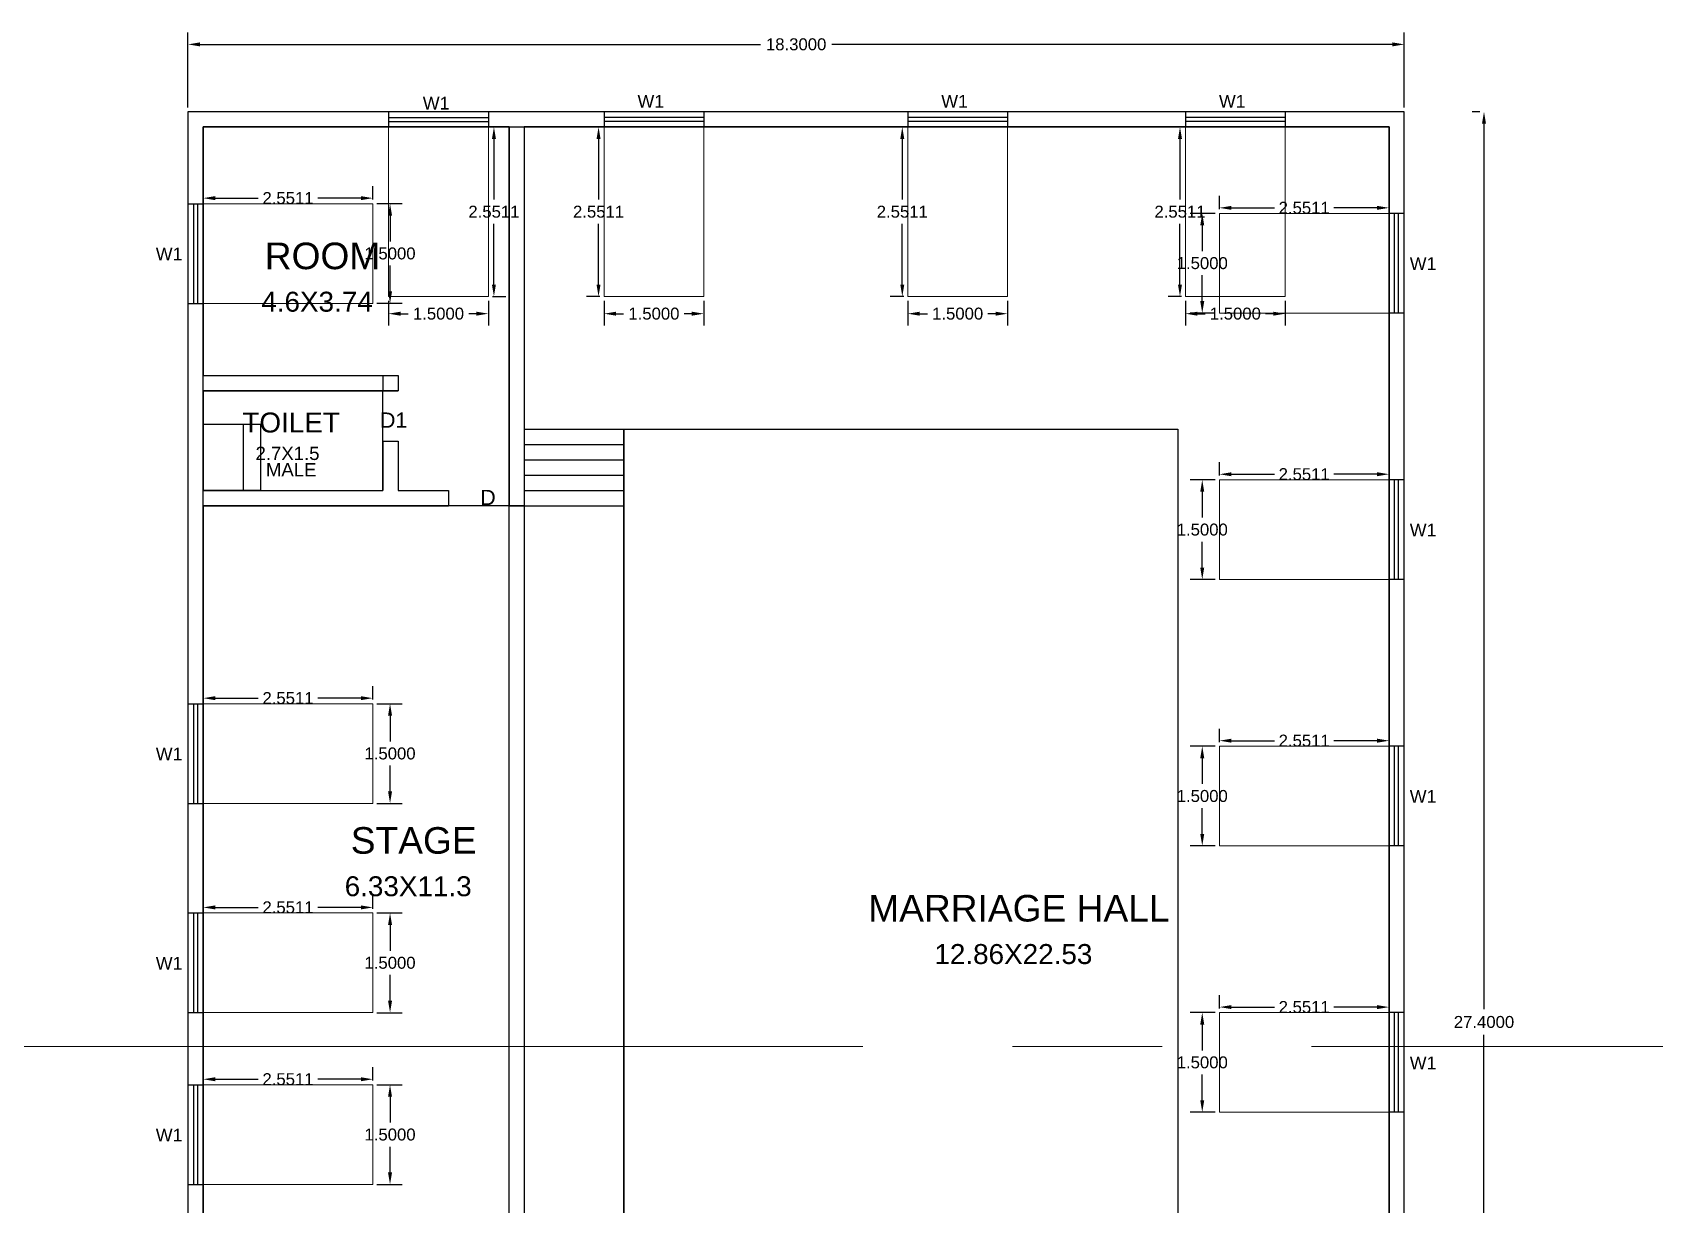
# Model space of a CAD drawing. Header units: metres. Extents: x 0 to 298, y 0 to 242.
# Drawn here: x 103.17 to 127.58, y 195.1 to 212.74 of the extents above; entities that cross this region are included whole.
import ezdxf
from ezdxf.enums import TextEntityAlignment as Align

# ---------------------------------------------------------------- set-up
doc = ezdxf.new("R2010")
doc.units = ezdxf.units.M
doc.linetypes.add('CENTER', pattern=[2, 1.25, -0.25, 0.25, -0.25])
for name, color, linetype in [('BLK_1_FLR_0_REGULAR_ROOM_1', 117, 'Continuous'), ('BLK_1_FLR_0_STAIR_1', 1, 'Continuous'), ('BLK_1_FLR_1_BLT_UP_AREA', 1, 'Continuous'), ('BLK_1_FLR_1_CARPET_AREA', 10, 'Continuous'), ('BLK_1_FLR_1_REGULAR_ROOM_2', 117, 'Continuous'), ('BLK_1_FLR_1_REGULAR_ROOM_3', 117, 'Continuous'), ('BLK_1_FLR_1_WASH', 223, 'Continuous'), ('BLK_1_FLR_1_WATER_CLOSET', 213, 'Continuous'), ('SEATING_AREA', 1, 'Continuous')]:
    doc.layers.add(name, color=color, linetype=linetype)
for name, color, linetype, lineweight in [('BLK_1_FLR_0_ROOM_2_LIGHT_VENTILATION_1', 7, 'Continuous', 0), ('BLK_1_FLR_1_ROOM_2_LIGHT_VENTILATION_1', 7, 'Continuous', 0), ('BLK_1_FLR_1_ROOM_3_LIGHT_VENTILATION_1', 7, 'Continuous', 0)]:
    doc.layers.add(name, color=color, linetype=linetype, lineweight=lineweight)
doc.styles.add('ai', font='arial.ttf')
doc.styles.get("Standard").update_dxf_attribs({"font": 'arial.ttf', "height": 0.5})
doc.dimstyles.get("Standard").update_dxf_attribs({"dimtxt": 0.18, "dimasz": 0.18, "dimexe": 0.18, "dimexo": 0.0625, "dimgap": 0.09, "dimtad": 0, "dimtih": 1, "dimtoh": 1, "dimdec": 4, "dimzin": 0, "dimdsep": 46, "dimtxsty": 'Standard', "dimcen": 0.09, "dimadec": 0, "dimazin": 0, "dimtfac": 1, "dimtdec": 4, "dimtofl": 0, "dimtmove": 0, "dimatfit": 3, "dimfxl": 0, "dimtolj": 1, "dimtzin": 0, "dimarcsym": 0})

# ---------------------------------------------------------------- blocks, each defined once
blk = doc.blocks.new('*D5')
at = {"color": 0, "lineweight": -2, "ltscale": 25}
for p, q in [((105.51, 211.611), (105.51, 212.742)), ((123.81, 211.611), (123.81, 212.742)), ((105.69, 212.562), (114.125, 212.562)), ((123.63, 212.562), (115.195, 212.562))]:
    blk.add_line(p, q, dxfattribs=at)
at = {"color": 0, "ltscale": 25}
for points in [[(105.69, 212.592), (105.69, 212.532), (105.51, 212.562)], [(123.63, 212.592), (123.63, 212.532), (123.81, 212.562)]]:
    blk.add_solid(points, dxfattribs=at)
at = {"layer": 'DEFPOINTS', "color": 0, "ltscale": 25}
for p in [(123.81, 212.562), (105.51, 211.549), (123.81, 211.549)]:
    blk.add_point(p, dxfattribs=at)
at = {"color": 0, "ltscale": 25, "insert": (114.66, 212.562), "char_height": 0.18, "attachment_point": 5}
blk.add_mtext('\\A1;18.3000', dxfattribs=at)
blk = doc.blocks.new('*D6')
at = {"color": 0, "lineweight": -2, "ltscale": 25}
for p, q in [((124.947, 211.549), (124.829, 211.549)), ((125.009, 211.369), (125.009, 198.041)), ((125.009, 184.329), (125.009, 197.657)), ((124.947, 184.149), (124.829, 184.149))]:
    blk.add_line(p, q, dxfattribs=at)
at = {"color": 0, "ltscale": 25}
for points in [[(124.979, 211.369), (125.039, 211.369), (125.009, 211.549)], [(124.979, 184.329), (125.039, 184.329), (125.009, 184.149)]]:
    blk.add_solid(points, dxfattribs=at)
at = {"layer": 'DEFPOINTS', "color": 0, "ltscale": 25}
for p in [(125.009, 211.549), (125.009, 184.149), (125.009, 184.149)]:
    blk.add_point(p, dxfattribs=at)
at = {"color": 0, "ltscale": 25, "insert": (125.009, 197.849), "char_height": 0.18, "attachment_point": 5}
blk.add_mtext('\\A1;27.4000', dxfattribs=at)
blk = doc.blocks.new('*D98')
at = {"layer": 'BLK_1_FLR_1_ROOM_3_LIGHT_VENTILATION_1', "color": 0, "lineweight": -2, "ltscale": 25}
for p, q in [((105.74, 196.967), (105.74, 197.168)), ((105.92, 196.988), (106.568, 196.988)), ((108.111, 196.988), (107.463, 196.988)), ((108.291, 196.967), (108.291, 197.168))]:
    blk.add_line(p, q, dxfattribs=at)
at = {"layer": 'BLK_1_FLR_1_ROOM_3_LIGHT_VENTILATION_1', "color": 0, "ltscale": 25}
for points in [[(105.92, 197.018), (105.92, 196.958), (105.74, 196.988)], [(108.111, 197.018), (108.111, 196.958), (108.291, 196.988)]]:
    blk.add_solid(points, dxfattribs=at)
at = {"layer": 'DEFPOINTS', "color": 0, "ltscale": 25}
for p in [(108.291, 196.988), (105.74, 196.905), (108.291, 196.905)]:
    blk.add_point(p, dxfattribs=at)
at = {"layer": 'BLK_1_FLR_1_ROOM_3_LIGHT_VENTILATION_1', "color": 0, "ltscale": 25, "insert": (107.015, 196.988), "char_height": 0.18, "attachment_point": 5}
blk.add_mtext('\\A1;2.5511', dxfattribs=at)
blk = doc.blocks.new('*D99')
at = {"layer": 'BLK_1_FLR_1_ROOM_3_LIGHT_VENTILATION_1', "color": 0, "lineweight": -2, "ltscale": 25}
for p, q in [((108.353, 196.905), (108.73, 196.905)), ((108.55, 196.725), (108.55, 196.336)), ((108.55, 195.585), (108.55, 195.973)), ((108.353, 195.405), (108.73, 195.405))]:
    blk.add_line(p, q, dxfattribs=at)
at = {"layer": 'BLK_1_FLR_1_ROOM_3_LIGHT_VENTILATION_1', "color": 0, "ltscale": 25}
for points in [[(108.52, 196.725), (108.58, 196.725), (108.55, 196.905)], [(108.52, 195.585), (108.58, 195.585), (108.55, 195.405)]]:
    blk.add_solid(points, dxfattribs=at)
at = {"layer": 'DEFPOINTS', "color": 0, "ltscale": 25}
for p in [(108.291, 196.905), (108.291, 195.405), (108.55, 195.405)]:
    blk.add_point(p, dxfattribs=at)
at = {"layer": 'BLK_1_FLR_1_ROOM_3_LIGHT_VENTILATION_1', "color": 0, "ltscale": 25, "insert": (108.55, 196.155), "char_height": 0.18, "attachment_point": 5}
blk.add_mtext('\\A1;1.5000', dxfattribs=at)
blk = doc.blocks.new('*D100')
at = {"layer": 'BLK_1_FLR_1_ROOM_3_LIGHT_VENTILATION_1', "color": 0, "lineweight": -2, "ltscale": 25}
for p, q in [((105.74, 199.553), (105.74, 199.754)), ((108.291, 199.553), (108.291, 199.754)), ((105.92, 199.574), (106.568, 199.574)), ((108.111, 199.574), (107.463, 199.574))]:
    blk.add_line(p, q, dxfattribs=at)
at = {"layer": 'BLK_1_FLR_1_ROOM_3_LIGHT_VENTILATION_1', "color": 0, "ltscale": 25}
for points in [[(105.92, 199.604), (105.92, 199.544), (105.74, 199.574)], [(108.111, 199.604), (108.111, 199.544), (108.291, 199.574)]]:
    blk.add_solid(points, dxfattribs=at)
at = {"layer": 'DEFPOINTS', "color": 0, "ltscale": 25}
for p in [(105.74, 199.49), (108.291, 199.574), (108.291, 199.49)]:
    blk.add_point(p, dxfattribs=at)
at = {"layer": 'BLK_1_FLR_1_ROOM_3_LIGHT_VENTILATION_1', "color": 0, "ltscale": 25, "insert": (107.015, 199.574), "char_height": 0.18, "attachment_point": 5}
blk.add_mtext('\\A1;2.5511', dxfattribs=at)
blk = doc.blocks.new('*D101')
at = {"layer": 'BLK_1_FLR_1_ROOM_3_LIGHT_VENTILATION_1', "color": 0, "lineweight": -2, "ltscale": 25}
for p, q in [((108.353, 199.49), (108.73, 199.49)), ((108.55, 199.31), (108.55, 198.922)), ((108.55, 198.17), (108.55, 198.558)), ((108.353, 197.99), (108.73, 197.99))]:
    blk.add_line(p, q, dxfattribs=at)
at = {"layer": 'BLK_1_FLR_1_ROOM_3_LIGHT_VENTILATION_1', "color": 0, "ltscale": 25}
for points in [[(108.52, 199.31), (108.58, 199.31), (108.55, 199.49)], [(108.52, 198.17), (108.58, 198.17), (108.55, 197.99)]]:
    blk.add_solid(points, dxfattribs=at)
at = {"layer": 'DEFPOINTS', "color": 0, "ltscale": 25}
for p in [(108.291, 199.49), (108.291, 197.99), (108.55, 197.99)]:
    blk.add_point(p, dxfattribs=at)
at = {"layer": 'BLK_1_FLR_1_ROOM_3_LIGHT_VENTILATION_1', "color": 0, "ltscale": 25, "insert": (108.55, 198.74), "char_height": 0.18, "attachment_point": 5}
blk.add_mtext('\\A1;1.5000', dxfattribs=at)
blk = doc.blocks.new('*D102')
at = {"layer": 'BLK_1_FLR_1_ROOM_3_LIGHT_VENTILATION_1', "color": 0, "lineweight": -2, "ltscale": 25}
for p, q in [((105.74, 202.702), (105.74, 202.903)), ((108.291, 202.702), (108.291, 202.903)), ((105.92, 202.723), (106.568, 202.723)), ((108.111, 202.723), (107.463, 202.723))]:
    blk.add_line(p, q, dxfattribs=at)
at = {"layer": 'BLK_1_FLR_1_ROOM_3_LIGHT_VENTILATION_1', "color": 0, "ltscale": 25}
for points in [[(105.92, 202.753), (105.92, 202.693), (105.74, 202.723)], [(108.111, 202.753), (108.111, 202.693), (108.291, 202.723)]]:
    blk.add_solid(points, dxfattribs=at)
at = {"layer": 'DEFPOINTS', "color": 0, "ltscale": 25}
for p in [(105.74, 202.64), (108.291, 202.723), (108.291, 202.64)]:
    blk.add_point(p, dxfattribs=at)
at = {"layer": 'BLK_1_FLR_1_ROOM_3_LIGHT_VENTILATION_1', "color": 0, "ltscale": 25, "insert": (107.015, 202.723), "char_height": 0.18, "attachment_point": 5}
blk.add_mtext('\\A1;2.5511', dxfattribs=at)
blk = doc.blocks.new('*D103')
at = {"layer": 'BLK_1_FLR_1_ROOM_3_LIGHT_VENTILATION_1', "color": 0, "lineweight": -2, "ltscale": 25}
for p, q in [((108.353, 202.64), (108.73, 202.64)), ((108.55, 202.46), (108.55, 202.071)), ((108.55, 201.32), (108.55, 201.708)), ((108.353, 201.14), (108.73, 201.14))]:
    blk.add_line(p, q, dxfattribs=at)
at = {"layer": 'BLK_1_FLR_1_ROOM_3_LIGHT_VENTILATION_1', "color": 0, "ltscale": 25}
for points in [[(108.52, 202.46), (108.58, 202.46), (108.55, 202.64)], [(108.52, 201.32), (108.58, 201.32), (108.55, 201.14)]]:
    blk.add_solid(points, dxfattribs=at)
at = {"layer": 'DEFPOINTS', "color": 0, "ltscale": 25}
for p in [(108.291, 202.64), (108.291, 201.14), (108.55, 201.14)]:
    blk.add_point(p, dxfattribs=at)
at = {"layer": 'BLK_1_FLR_1_ROOM_3_LIGHT_VENTILATION_1', "color": 0, "ltscale": 25, "insert": (108.55, 201.89), "char_height": 0.18, "attachment_point": 5}
blk.add_mtext('\\A1;1.5000', dxfattribs=at)
blk = doc.blocks.new('*D104')
at = {"layer": 'BLK_1_FLR_0_ROOM_2_LIGHT_VENTILATION_1', "color": 0, "lineweight": -2, "ltscale": 25}
for p, q in [((105.74, 210.227), (105.74, 210.428)), ((108.291, 210.227), (108.291, 210.428)), ((105.92, 210.248), (106.568, 210.248)), ((108.111, 210.248), (107.463, 210.248))]:
    blk.add_line(p, q, dxfattribs=at)
at = {"layer": 'BLK_1_FLR_0_ROOM_2_LIGHT_VENTILATION_1', "color": 0, "ltscale": 25}
for points in [[(105.92, 210.278), (105.92, 210.218), (105.74, 210.248)], [(108.111, 210.278), (108.111, 210.218), (108.291, 210.248)]]:
    blk.add_solid(points, dxfattribs=at)
at = {"layer": 'DEFPOINTS', "color": 0, "ltscale": 25}
for p in [(105.74, 210.165), (108.291, 210.248), (108.291, 210.165)]:
    blk.add_point(p, dxfattribs=at)
at = {"layer": 'BLK_1_FLR_0_ROOM_2_LIGHT_VENTILATION_1', "color": 0, "ltscale": 25, "insert": (107.015, 210.248), "char_height": 0.18, "attachment_point": 5}
blk.add_mtext('\\A1;2.5511', dxfattribs=at)
blk = doc.blocks.new('*D105')
at = {"layer": 'BLK_1_FLR_0_ROOM_2_LIGHT_VENTILATION_1', "color": 0, "lineweight": -2, "ltscale": 25}
for p, q in [((108.353, 210.165), (108.73, 210.165)), ((108.55, 209.985), (108.55, 209.596)), ((108.55, 208.845), (108.55, 209.233)), ((108.353, 208.665), (108.73, 208.665))]:
    blk.add_line(p, q, dxfattribs=at)
at = {"layer": 'BLK_1_FLR_0_ROOM_2_LIGHT_VENTILATION_1', "color": 0, "ltscale": 25}
for points in [[(108.52, 209.985), (108.58, 209.985), (108.55, 210.165)], [(108.52, 208.845), (108.58, 208.845), (108.55, 208.665)]]:
    blk.add_solid(points, dxfattribs=at)
at = {"layer": 'DEFPOINTS', "color": 0, "ltscale": 25}
for p in [(108.291, 210.165), (108.291, 208.665), (108.55, 208.665)]:
    blk.add_point(p, dxfattribs=at)
at = {"layer": 'BLK_1_FLR_0_ROOM_2_LIGHT_VENTILATION_1', "color": 0, "ltscale": 25, "insert": (108.55, 209.415), "char_height": 0.18, "attachment_point": 5}
blk.add_mtext('\\A1;1.5000', dxfattribs=at)
blk = doc.blocks.new('*D106')
at = {"layer": 'BLK_1_FLR_0_ROOM_2_LIGHT_VENTILATION_1', "color": 0, "lineweight": -2, "ltscale": 25}
for p, q in [((110.092, 211.319), (110.293, 211.319)), ((110.113, 211.139), (110.113, 210.225)), ((110.113, 208.948), (110.113, 209.861)), ((110.092, 208.768), (110.293, 208.768))]:
    blk.add_line(p, q, dxfattribs=at)
at = {"layer": 'BLK_1_FLR_0_ROOM_2_LIGHT_VENTILATION_1', "color": 0, "ltscale": 25}
for points in [[(110.083, 211.139), (110.143, 211.139), (110.113, 211.319)], [(110.083, 208.948), (110.143, 208.948), (110.113, 208.768)]]:
    blk.add_solid(points, dxfattribs=at)
at = {"layer": 'DEFPOINTS', "color": 0, "ltscale": 25}
for p in [(110.029, 211.319), (110.029, 208.768), (110.113, 208.768)]:
    blk.add_point(p, dxfattribs=at)
at = {"layer": 'BLK_1_FLR_0_ROOM_2_LIGHT_VENTILATION_1', "color": 0, "ltscale": 25, "insert": (110.113, 210.043), "char_height": 0.18, "attachment_point": 5}
blk.add_mtext('\\A1;2.5511', dxfattribs=at)
blk = doc.blocks.new('*D107')
at = {"layer": 'BLK_1_FLR_0_ROOM_2_LIGHT_VENTILATION_1', "color": 0, "lineweight": -2, "ltscale": 25}
for p, q in [((108.529, 208.705), (108.529, 208.329)), ((110.029, 208.705), (110.029, 208.329)), ((108.709, 208.509), (108.824, 208.509)), ((109.849, 208.509), (109.734, 208.509))]:
    blk.add_line(p, q, dxfattribs=at)
at = {"layer": 'BLK_1_FLR_0_ROOM_2_LIGHT_VENTILATION_1', "color": 0, "ltscale": 25}
for points in [[(108.709, 208.539), (108.709, 208.479), (108.529, 208.509)], [(109.849, 208.539), (109.849, 208.479), (110.029, 208.509)]]:
    blk.add_solid(points, dxfattribs=at)
at = {"layer": 'DEFPOINTS', "color": 0, "ltscale": 25}
for p in [(108.529, 208.768), (110.029, 208.768), (108.529, 208.509)]:
    blk.add_point(p, dxfattribs=at)
at = {"layer": 'BLK_1_FLR_0_ROOM_2_LIGHT_VENTILATION_1', "color": 0, "ltscale": 25, "insert": (109.279, 208.509), "char_height": 0.18, "attachment_point": 5}
blk.add_mtext('\\A1;1.5000', dxfattribs=at)
blk = doc.blocks.new('*D109')
at = {"layer": 'BLK_1_FLR_1_ROOM_2_LIGHT_VENTILATION_1', "color": 0, "lineweight": -2, "ltscale": 25}
for p, q in [((121.029, 206.072), (121.029, 206.273)), ((123.58, 206.072), (123.58, 206.273)), ((121.209, 206.093), (121.856, 206.093)), ((123.4, 206.093), (122.752, 206.093))]:
    blk.add_line(p, q, dxfattribs=at)
at = {"layer": 'BLK_1_FLR_1_ROOM_2_LIGHT_VENTILATION_1', "color": 0, "ltscale": 25}
for points in [[(121.209, 206.123), (121.209, 206.063), (121.029, 206.093)], [(123.4, 206.123), (123.4, 206.063), (123.58, 206.093)]]:
    blk.add_solid(points, dxfattribs=at)
at = {"layer": 'DEFPOINTS', "color": 0, "ltscale": 25}
for p in [(121.029, 206.093), (121.029, 206.009), (123.58, 206.009)]:
    blk.add_point(p, dxfattribs=at)
at = {"layer": 'BLK_1_FLR_1_ROOM_2_LIGHT_VENTILATION_1', "color": 0, "ltscale": 25, "insert": (122.304, 206.093), "char_height": 0.18, "attachment_point": 5}
blk.add_mtext('\\A1;2.5511', dxfattribs=at)
blk = doc.blocks.new('*D110')
at = {"layer": 'BLK_1_FLR_1_ROOM_2_LIGHT_VENTILATION_1', "color": 0, "lineweight": -2, "ltscale": 25}
for p, q in [((120.966, 206.009), (120.59, 206.009)), ((120.77, 205.829), (120.77, 205.441)), ((120.77, 204.689), (120.77, 205.078)), ((120.966, 204.509), (120.59, 204.509))]:
    blk.add_line(p, q, dxfattribs=at)
at = {"layer": 'BLK_1_FLR_1_ROOM_2_LIGHT_VENTILATION_1', "color": 0, "ltscale": 25}
for points in [[(120.74, 205.829), (120.8, 205.829), (120.77, 206.009)], [(120.74, 204.689), (120.8, 204.689), (120.77, 204.509)]]:
    blk.add_solid(points, dxfattribs=at)
at = {"layer": 'DEFPOINTS', "color": 0, "ltscale": 25}
for p in [(121.029, 206.009), (120.77, 204.509), (121.029, 204.509)]:
    blk.add_point(p, dxfattribs=at)
at = {"layer": 'BLK_1_FLR_1_ROOM_2_LIGHT_VENTILATION_1', "color": 0, "ltscale": 25, "insert": (120.77, 205.259), "char_height": 0.18, "attachment_point": 5}
blk.add_mtext('\\A1;1.5000', dxfattribs=at)
blk = doc.blocks.new('*D111')
at = {"layer": 'BLK_1_FLR_1_ROOM_2_LIGHT_VENTILATION_1', "color": 0, "lineweight": -2, "ltscale": 25}
for p, q in [((121.029, 210.081), (121.029, 210.282)), ((123.58, 210.081), (123.58, 210.282)), ((121.209, 210.102), (121.856, 210.102)), ((123.4, 210.102), (122.752, 210.102))]:
    blk.add_line(p, q, dxfattribs=at)
at = {"layer": 'BLK_1_FLR_1_ROOM_2_LIGHT_VENTILATION_1', "color": 0, "ltscale": 25}
for points in [[(121.209, 210.132), (121.209, 210.072), (121.029, 210.102)], [(123.4, 210.132), (123.4, 210.072), (123.58, 210.102)]]:
    blk.add_solid(points, dxfattribs=at)
at = {"layer": 'DEFPOINTS', "color": 0, "ltscale": 25}
for p in [(121.029, 210.102), (121.029, 210.019), (123.58, 210.019)]:
    blk.add_point(p, dxfattribs=at)
at = {"layer": 'BLK_1_FLR_1_ROOM_2_LIGHT_VENTILATION_1', "color": 0, "ltscale": 25, "insert": (122.304, 210.102), "char_height": 0.18, "attachment_point": 5}
blk.add_mtext('\\A1;2.5511', dxfattribs=at)
blk = doc.blocks.new('*D112')
at = {"layer": 'BLK_1_FLR_1_ROOM_2_LIGHT_VENTILATION_1', "color": 0, "lineweight": -2, "ltscale": 25}
for p, q in [((120.966, 210.019), (120.59, 210.019)), ((120.77, 209.839), (120.77, 209.451)), ((120.77, 208.699), (120.77, 209.087)), ((120.966, 208.519), (120.59, 208.519))]:
    blk.add_line(p, q, dxfattribs=at)
at = {"layer": 'BLK_1_FLR_1_ROOM_2_LIGHT_VENTILATION_1', "color": 0, "ltscale": 25}
for points in [[(120.74, 209.839), (120.8, 209.839), (120.77, 210.019)], [(120.74, 208.699), (120.8, 208.699), (120.77, 208.519)]]:
    blk.add_solid(points, dxfattribs=at)
at = {"layer": 'DEFPOINTS', "color": 0, "ltscale": 25}
for p in [(121.029, 210.019), (120.77, 208.519), (121.029, 208.519)]:
    blk.add_point(p, dxfattribs=at)
at = {"layer": 'BLK_1_FLR_1_ROOM_2_LIGHT_VENTILATION_1', "color": 0, "ltscale": 25, "insert": (120.77, 209.269), "char_height": 0.18, "attachment_point": 5}
blk.add_mtext('\\A1;1.5000', dxfattribs=at)
blk = doc.blocks.new('*D113')
at = {"layer": 'BLK_1_FLR_1_ROOM_2_LIGHT_VENTILATION_1', "color": 0, "lineweight": -2, "ltscale": 25}
for p, q in [((121.029, 202.063), (121.029, 202.263)), ((121.209, 202.083), (121.856, 202.083)), ((123.4, 202.083), (122.752, 202.083)), ((123.58, 202.063), (123.58, 202.263))]:
    blk.add_line(p, q, dxfattribs=at)
at = {"layer": 'BLK_1_FLR_1_ROOM_2_LIGHT_VENTILATION_1', "color": 0, "ltscale": 25}
for points in [[(121.209, 202.113), (121.209, 202.053), (121.029, 202.083)], [(123.4, 202.113), (123.4, 202.053), (123.58, 202.083)]]:
    blk.add_solid(points, dxfattribs=at)
at = {"layer": 'DEFPOINTS', "color": 0, "ltscale": 25}
for p in [(121.029, 202.083), (121.029, 202), (123.58, 202)]:
    blk.add_point(p, dxfattribs=at)
at = {"layer": 'BLK_1_FLR_1_ROOM_2_LIGHT_VENTILATION_1', "color": 0, "ltscale": 25, "insert": (122.304, 202.083), "char_height": 0.18, "attachment_point": 5}
blk.add_mtext('\\A1;2.5511', dxfattribs=at)
blk = doc.blocks.new('*D114')
at = {"layer": 'BLK_1_FLR_1_ROOM_2_LIGHT_VENTILATION_1', "color": 0, "lineweight": -2, "ltscale": 25}
for p, q in [((120.966, 202), (120.59, 202)), ((120.77, 201.82), (120.77, 201.432)), ((120.77, 200.68), (120.77, 201.068)), ((120.966, 200.5), (120.59, 200.5))]:
    blk.add_line(p, q, dxfattribs=at)
at = {"layer": 'BLK_1_FLR_1_ROOM_2_LIGHT_VENTILATION_1', "color": 0, "ltscale": 25}
for points in [[(120.74, 201.82), (120.8, 201.82), (120.77, 202)], [(120.74, 200.68), (120.8, 200.68), (120.77, 200.5)]]:
    blk.add_solid(points, dxfattribs=at)
at = {"layer": 'DEFPOINTS', "color": 0, "ltscale": 25}
for p in [(121.029, 202), (120.77, 200.5), (121.029, 200.5)]:
    blk.add_point(p, dxfattribs=at)
at = {"layer": 'BLK_1_FLR_1_ROOM_2_LIGHT_VENTILATION_1', "color": 0, "ltscale": 25, "insert": (120.77, 201.25), "char_height": 0.18, "attachment_point": 5}
blk.add_mtext('\\A1;1.5000', dxfattribs=at)
blk = doc.blocks.new('*D115')
at = {"layer": 'BLK_1_FLR_1_ROOM_2_LIGHT_VENTILATION_1', "color": 0, "lineweight": -2, "ltscale": 25}
for p, q in [((121.029, 198.053), (121.029, 198.254)), ((123.58, 198.053), (123.58, 198.254)), ((121.209, 198.074), (121.856, 198.074)), ((123.4, 198.074), (122.752, 198.074))]:
    blk.add_line(p, q, dxfattribs=at)
at = {"layer": 'BLK_1_FLR_1_ROOM_2_LIGHT_VENTILATION_1', "color": 0, "ltscale": 25}
for points in [[(121.209, 198.104), (121.209, 198.044), (121.029, 198.074)], [(123.4, 198.104), (123.4, 198.044), (123.58, 198.074)]]:
    blk.add_solid(points, dxfattribs=at)
at = {"layer": 'DEFPOINTS', "color": 0, "ltscale": 25}
for p in [(121.029, 198.074), (121.029, 197.991), (123.58, 197.991)]:
    blk.add_point(p, dxfattribs=at)
at = {"layer": 'BLK_1_FLR_1_ROOM_2_LIGHT_VENTILATION_1', "color": 0, "ltscale": 25, "insert": (122.304, 198.074), "char_height": 0.18, "attachment_point": 5}
blk.add_mtext('\\A1;2.5511', dxfattribs=at)
blk = doc.blocks.new('*D116')
at = {"layer": 'BLK_1_FLR_1_ROOM_2_LIGHT_VENTILATION_1', "color": 0, "lineweight": -2, "ltscale": 25}
for p, q in [((120.966, 197.991), (120.59, 197.991)), ((120.77, 197.811), (120.77, 197.423)), ((120.77, 196.671), (120.77, 197.059)), ((120.966, 196.491), (120.59, 196.491))]:
    blk.add_line(p, q, dxfattribs=at)
at = {"layer": 'BLK_1_FLR_1_ROOM_2_LIGHT_VENTILATION_1', "color": 0, "ltscale": 25}
for points in [[(120.74, 197.811), (120.8, 197.811), (120.77, 197.991)], [(120.74, 196.671), (120.8, 196.671), (120.77, 196.491)]]:
    blk.add_solid(points, dxfattribs=at)
at = {"layer": 'DEFPOINTS', "color": 0, "ltscale": 25}
for p in [(121.029, 197.991), (120.77, 196.491), (121.029, 196.491)]:
    blk.add_point(p, dxfattribs=at)
at = {"layer": 'BLK_1_FLR_1_ROOM_2_LIGHT_VENTILATION_1', "color": 0, "ltscale": 25, "insert": (120.77, 197.241), "char_height": 0.18, "attachment_point": 5}
blk.add_mtext('\\A1;1.5000', dxfattribs=at)
blk = doc.blocks.new('*D119')
at = {"layer": 'BLK_1_FLR_1_ROOM_2_LIGHT_VENTILATION_1', "color": 0, "lineweight": -2, "ltscale": 25}
for p, q in [((111.708, 211.319), (111.507, 211.319)), ((111.687, 211.139), (111.687, 210.225)), ((111.687, 208.948), (111.687, 209.861)), ((111.708, 208.768), (111.507, 208.768))]:
    blk.add_line(p, q, dxfattribs=at)
at = {"layer": 'BLK_1_FLR_1_ROOM_2_LIGHT_VENTILATION_1', "color": 0, "ltscale": 25}
for points in [[(111.657, 211.139), (111.717, 211.139), (111.687, 211.319)], [(111.657, 208.948), (111.717, 208.948), (111.687, 208.768)]]:
    blk.add_solid(points, dxfattribs=at)
at = {"layer": 'DEFPOINTS', "color": 0, "ltscale": 25}
for p in [(111.77, 211.319), (111.687, 208.768), (111.77, 208.768)]:
    blk.add_point(p, dxfattribs=at)
at = {"layer": 'BLK_1_FLR_1_ROOM_2_LIGHT_VENTILATION_1', "color": 0, "ltscale": 25, "insert": (111.687, 210.043), "char_height": 0.18, "attachment_point": 5}
blk.add_mtext('\\A1;2.5511', dxfattribs=at)
blk = doc.blocks.new('*D120')
at = {"layer": 'BLK_1_FLR_1_ROOM_2_LIGHT_VENTILATION_1', "color": 0, "lineweight": -2, "ltscale": 25}
for p, q in [((111.77, 208.705), (111.77, 208.329)), ((113.27, 208.705), (113.27, 208.329)), ((111.95, 208.509), (112.065, 208.509)), ((113.09, 208.509), (112.975, 208.509))]:
    blk.add_line(p, q, dxfattribs=at)
at = {"layer": 'BLK_1_FLR_1_ROOM_2_LIGHT_VENTILATION_1', "color": 0, "ltscale": 25}
for points in [[(111.95, 208.539), (111.95, 208.479), (111.77, 208.509)], [(113.09, 208.539), (113.09, 208.479), (113.27, 208.509)]]:
    blk.add_solid(points, dxfattribs=at)
at = {"layer": 'DEFPOINTS', "color": 0, "ltscale": 25}
for p in [(111.77, 208.768), (113.27, 208.768), (113.27, 208.509)]:
    blk.add_point(p, dxfattribs=at)
at = {"layer": 'BLK_1_FLR_1_ROOM_2_LIGHT_VENTILATION_1', "color": 0, "ltscale": 25, "insert": (112.52, 208.509), "char_height": 0.18, "attachment_point": 5}
blk.add_mtext('\\A1;1.5000', dxfattribs=at)
blk = doc.blocks.new('*D121')
at = {"layer": 'BLK_1_FLR_1_ROOM_2_LIGHT_VENTILATION_1', "color": 0, "lineweight": -2, "ltscale": 25}
for p, q in [((116.278, 211.319), (116.077, 211.319)), ((116.257, 211.139), (116.257, 210.225)), ((116.257, 208.948), (116.257, 209.861)), ((116.278, 208.768), (116.077, 208.768))]:
    blk.add_line(p, q, dxfattribs=at)
at = {"layer": 'BLK_1_FLR_1_ROOM_2_LIGHT_VENTILATION_1', "color": 0, "ltscale": 25}
for points in [[(116.227, 211.139), (116.287, 211.139), (116.257, 211.319)], [(116.227, 208.948), (116.287, 208.948), (116.257, 208.768)]]:
    blk.add_solid(points, dxfattribs=at)
at = {"layer": 'DEFPOINTS', "color": 0, "ltscale": 25}
for p in [(116.34, 211.319), (116.257, 208.768), (116.34, 208.768)]:
    blk.add_point(p, dxfattribs=at)
at = {"layer": 'BLK_1_FLR_1_ROOM_2_LIGHT_VENTILATION_1', "color": 0, "ltscale": 25, "insert": (116.257, 210.043), "char_height": 0.18, "attachment_point": 5}
blk.add_mtext('\\A1;2.5511', dxfattribs=at)
blk = doc.blocks.new('*D122')
at = {"layer": 'BLK_1_FLR_1_ROOM_2_LIGHT_VENTILATION_1', "color": 0, "lineweight": -2, "ltscale": 25}
for p, q in [((116.34, 208.705), (116.34, 208.329)), ((117.84, 208.705), (117.84, 208.329)), ((116.52, 208.509), (116.635, 208.509)), ((117.66, 208.509), (117.545, 208.509))]:
    blk.add_line(p, q, dxfattribs=at)
at = {"layer": 'BLK_1_FLR_1_ROOM_2_LIGHT_VENTILATION_1', "color": 0, "ltscale": 25}
for points in [[(116.52, 208.539), (116.52, 208.479), (116.34, 208.509)], [(117.66, 208.539), (117.66, 208.479), (117.84, 208.509)]]:
    blk.add_solid(points, dxfattribs=at)
at = {"layer": 'DEFPOINTS', "color": 0, "ltscale": 25}
for p in [(116.34, 208.768), (117.84, 208.768), (117.84, 208.509)]:
    blk.add_point(p, dxfattribs=at)
at = {"layer": 'BLK_1_FLR_1_ROOM_2_LIGHT_VENTILATION_1', "color": 0, "ltscale": 25, "insert": (117.09, 208.509), "char_height": 0.18, "attachment_point": 5}
blk.add_mtext('\\A1;1.5000', dxfattribs=at)
blk = doc.blocks.new('*D123')
at = {"layer": 'BLK_1_FLR_1_ROOM_2_LIGHT_VENTILATION_1', "color": 0, "lineweight": -2, "ltscale": 25}
for p, q in [((120.456, 211.319), (120.255, 211.319)), ((120.435, 211.139), (120.435, 210.225)), ((120.435, 208.948), (120.435, 209.861)), ((120.456, 208.768), (120.255, 208.768))]:
    blk.add_line(p, q, dxfattribs=at)
at = {"layer": 'BLK_1_FLR_1_ROOM_2_LIGHT_VENTILATION_1', "color": 0, "ltscale": 25}
for points in [[(120.405, 211.139), (120.465, 211.139), (120.435, 211.319)], [(120.405, 208.948), (120.465, 208.948), (120.435, 208.768)]]:
    blk.add_solid(points, dxfattribs=at)
at = {"layer": 'DEFPOINTS', "color": 0, "ltscale": 25}
for p in [(120.518, 211.319), (120.435, 208.768), (120.518, 208.768)]:
    blk.add_point(p, dxfattribs=at)
at = {"layer": 'BLK_1_FLR_1_ROOM_2_LIGHT_VENTILATION_1', "color": 0, "ltscale": 25, "insert": (120.435, 210.043), "char_height": 0.18, "attachment_point": 5}
blk.add_mtext('\\A1;2.5511', dxfattribs=at)
blk = doc.blocks.new('*D124')
at = {"layer": 'BLK_1_FLR_1_ROOM_2_LIGHT_VENTILATION_1', "color": 0, "lineweight": -2, "ltscale": 25}
for p, q in [((120.518, 208.705), (120.518, 208.329)), ((122.018, 208.705), (122.018, 208.329)), ((120.698, 208.509), (120.813, 208.509)), ((121.838, 208.509), (121.723, 208.509))]:
    blk.add_line(p, q, dxfattribs=at)
at = {"layer": 'BLK_1_FLR_1_ROOM_2_LIGHT_VENTILATION_1', "color": 0, "ltscale": 25}
for points in [[(120.698, 208.539), (120.698, 208.479), (120.518, 208.509)], [(121.838, 208.539), (121.838, 208.479), (122.018, 208.509)]]:
    blk.add_solid(points, dxfattribs=at)
at = {"layer": 'DEFPOINTS', "color": 0, "ltscale": 25}
for p in [(120.518, 208.768), (122.018, 208.768), (122.018, 208.509)]:
    blk.add_point(p, dxfattribs=at)
at = {"layer": 'BLK_1_FLR_1_ROOM_2_LIGHT_VENTILATION_1', "color": 0, "ltscale": 25, "insert": (121.268, 208.509), "char_height": 0.18, "attachment_point": 5}
blk.add_mtext('\\A1;1.5000', dxfattribs=at)

msp = doc.modelspace()

# ---------------------------------------------------------------- linework, layer by layer
for p, q in [((108.52935, 211.54881), (108.52935, 211.31881)), ((108.52935, 211.54881), (108.52935, 211.31881)), ((108.52935, 211.45936), (110.02935, 211.45936)), ((108.52935, 211.45936), (110.02935, 211.45936)), ((108.52935, 211.40237), (110.02935, 211.40237)), ((108.52935, 211.40237), (110.02935, 211.40237)), ((110.02935, 211.54881), (110.02935, 211.31881)), ((110.02935, 211.54881), (110.02935, 211.31881)), ((111.77001, 211.54881), (111.77001, 211.31881)), ((111.77001, 211.54881), (111.77001, 211.31881)), ((113.27001, 211.45936), (111.77001, 211.45936)), ((113.27001, 211.45936), (111.77001, 211.45936)), ((113.27001, 211.40237), (111.77001, 211.40237)), ((113.27001, 211.40237), (111.77001, 211.40237)), ((113.27001, 211.54881), (113.27001, 211.31881)), ((113.27001, 211.54881), (113.27001, 211.31881)), ((116.3402, 211.54881), (116.3402, 211.31881)), ((116.3402, 211.54881), (116.3402, 211.31881)), ((117.8402, 211.45936), (116.3402, 211.45936)), ((117.8402, 211.45936), (116.3402, 211.45936)), ((117.8402, 211.40237), (116.3402, 211.40237)), ((117.8402, 211.40237), (116.3402, 211.40237)), ((117.8402, 211.54881), (117.8402, 211.31881)), ((117.8402, 211.54881), (117.8402, 211.31881)), ((120.51809, 211.54881), (120.51809, 211.31881)), ((120.51809, 211.54881), (120.51809, 211.31881)), ((122.01809, 211.45936), (120.51809, 211.45936)), ((122.01809, 211.45936), (120.51809, 211.45936)), ((122.01809, 211.40237), (120.51809, 211.40237)), ((122.01809, 211.40237), (120.51809, 211.40237)), ((122.01809, 211.54881), (122.01809, 211.31881)), ((122.01809, 211.54881), (122.01809, 211.31881)), ((105.50984, 210.1646), (105.73984, 210.1646)), ((105.50984, 210.1646), (105.73984, 210.1646)), ((105.59929, 208.6646), (105.59929, 210.1646)), ((105.59929, 208.6646), (105.59929, 210.1646)), ((105.65628, 208.6646), (105.65628, 210.1646)), ((105.65628, 208.6646), (105.65628, 210.1646)), ((123.80984, 210.01885), (123.57984, 210.01885)), ((123.80984, 210.01885), (123.57984, 210.01885)), ((123.66339, 208.51885), (123.66339, 210.01885)), ((123.66339, 208.51885), (123.66339, 210.01885)), ((123.72038, 208.51885), (123.72038, 210.01885)), ((123.72038, 208.51885), (123.72038, 210.01885)), ((105.50984, 208.6646), (105.73984, 208.6646)), ((105.50984, 208.6646), (105.73984, 208.6646)), ((123.80984, 208.51885), (123.57984, 208.51885)), ((123.80984, 208.51885), (123.57984, 208.51885)), ((123.80984, 206.00943), (123.57984, 206.00943)), ((123.80984, 206.00943), (123.57984, 206.00943)), ((123.66339, 204.50943), (123.66339, 206.00943)), ((123.66339, 204.50943), (123.66339, 206.00943)), ((123.72038, 204.50943), (123.72038, 206.00943)), ((123.72038, 204.50943), (123.72038, 206.00943)), ((123.80984, 204.50943), (123.57984, 204.50943)), ((123.80984, 204.50943), (123.57984, 204.50943)), ((105.50984, 202.6396), (105.73984, 202.6396)), ((105.50984, 202.6396), (105.73984, 202.6396)), ((105.59929, 201.1396), (105.59929, 202.6396)), ((105.59929, 201.1396), (105.59929, 202.6396)), ((105.65628, 201.1396), (105.65628, 202.6396)), ((105.65628, 201.1396), (105.65628, 202.6396)), ((123.80984, 202.00002), (123.57984, 202.00002)), ((123.80984, 202.00002), (123.57984, 202.00002)), ((123.66339, 200.50002), (123.66339, 202.00002)), ((123.66339, 200.50002), (123.66339, 202.00002)), ((123.72038, 200.50002), (123.72038, 202.00002)), ((123.72038, 200.50002), (123.72038, 202.00002)), ((105.50984, 201.1396), (105.73984, 201.1396)), ((105.50984, 201.1396), (105.73984, 201.1396)), ((123.80984, 200.50002), (123.57984, 200.50002)), ((123.80984, 200.50002), (123.57984, 200.50002)), ((105.50984, 199.49038), (105.73984, 199.49038)), ((105.50984, 199.49038), (105.73984, 199.49038)), ((105.59929, 197.99038), (105.59929, 199.49038)), ((105.59929, 197.99038), (105.59929, 199.49038)), ((105.65628, 197.99038), (105.65628, 199.49038)), ((105.65628, 197.99038), (105.65628, 199.49038)), ((105.50984, 197.99038), (105.73984, 197.99038)), ((105.50984, 197.99038), (105.73984, 197.99038)), ((123.80984, 197.9906), (123.57984, 197.9906)), ((123.80984, 197.9906), (123.57984, 197.9906)), ((123.66339, 196.4906), (123.66339, 197.9906)), ((123.66339, 196.4906), (123.66339, 197.9906)), ((123.72038, 196.4906), (123.72038, 197.9906)), ((123.72038, 196.4906), (123.72038, 197.9906)), ((105.50984, 196.9046), (105.73984, 196.9046)), ((105.50984, 196.9046), (105.73984, 196.9046)), ((105.59929, 195.4046), (105.59929, 196.9046)), ((105.59929, 195.4046), (105.59929, 196.9046)), ((105.65628, 195.4046), (105.65628, 196.9046)), ((105.65628, 195.4046), (105.65628, 196.9046)), ((123.80984, 196.4906), (123.57984, 196.4906)), ((123.80984, 196.4906), (123.57984, 196.4906)), ((105.50984, 195.4046), (105.73984, 195.4046)), ((105.50984, 195.4046), (105.73984, 195.4046))]:
    msp.add_line(p, q)
at = {"color": 1, "ltscale": 25}
for p, q in [((105.73984, 207.57881), (108.66984, 207.57881)), ((108.66984, 205.84881), (109.42984, 205.84881)), ((105.73984, 205.61881), (109.42984, 205.61881)), ((110.33984, 205.61881), (112.06984, 205.61881)), ((112.06984, 205.61881), (112.06984, 194.31881))]:
    msp.add_line(p, q, dxfattribs=at)
at = {"color": 81}
for p, q in [((105.73984, 207.34881), (108.66984, 207.34881)), ((108.43984, 206.58881), (108.66984, 206.58881)), ((105.73984, 205.84881), (108.43984, 205.84881))]:
    msp.add_line(p, q, dxfattribs=at)
at = {"linetype": 'CENTER', "lineweight": 0, "ltscale": 9}
for p, q in [((112.06984, 197.48168), (81.1082, 197.48168)), ((151.66477, 197.48168), (110.69306, 197.48168))]:
    msp.add_line(p, q, dxfattribs=at)
at = {"color": 1, "ltscale": 25}
for points in [[(110.33984, 211.31881), (110.33984, 205.61881)], [(108.66984, 207.57881), (108.66984, 207.34881)], [(108.66984, 206.58881), (108.66984, 205.84881)], [(109.42984, 205.84881), (109.42984, 205.61881)]]:
    msp.add_lwpolyline(points, dxfattribs=at)
at = {"color": 81}
for points in [[(108.43984, 207.57881), (108.43984, 207.34881)], [(108.43984, 206.58881), (108.43984, 205.84881)]]:
    msp.add_lwpolyline(points, dxfattribs=at)
at = {"layer": 'BLK_1_FLR_0_REGULAR_ROOM_1', "color": 4}
msp.add_lwpolyline([(105.73984, 211.31881), (123.57984, 211.31881), (123.57984, 188.78881), (105.73984, 188.78881)], close=True, dxfattribs=at)
at = {"layer": 'BLK_1_FLR_0_ROOM_2_LIGHT_VENTILATION_1', "color": 232, "ltscale": 25}
for points in [[(110.02935, 211.31881), (110.02935, 208.76772), (108.52935, 208.76772), (108.52935, 211.31881)], [(105.73984, 210.1646), (108.29093, 210.1646), (108.29093, 208.6646), (105.73984, 208.6646)]]:
    msp.add_lwpolyline(points, close=True, dxfattribs=at)
at = {"layer": 'BLK_1_FLR_0_STAIR_1', "color": 1, "ltscale": 25}
for p, q in [((110.56984, 206.76881), (112.06984, 206.76881)), ((110.56984, 206.53881), (112.06984, 206.53881)), ((110.56984, 206.30881), (112.06984, 206.30881)), ((110.56984, 206.07881), (112.06984, 206.07881)), ((110.56984, 205.84881), (112.06984, 205.84881))]:
    msp.add_line(p, q, dxfattribs=at)
msp.add_lwpolyline([(112.06984, 206.76881), (112.06984, 205.61881)], dxfattribs=at)
at = {"layer": 'BLK_1_FLR_1_BLT_UP_AREA', "color": 8}
msp.add_lwpolyline([(123.80984, 184.14881), (123.80984, 211.54881), (105.50984, 211.54881), (105.50984, 184.14881)], close=True, dxfattribs=at)
at = {"layer": 'BLK_1_FLR_1_CARPET_AREA', "color": 8, "ltscale": 25}
msp.add_lwpolyline([(123.57984, 188.78881), (123.57984, 211.31881), (110.56984, 211.31881), (110.56984, 205.61881), (110.33984, 205.61881), (110.33984, 211.31881), (105.73984, 211.31881), (105.73984, 207.57881), (108.66984, 207.57881), (108.66984, 207.34881), (108.43984, 207.34881), (108.43984, 207.34881), (105.73984, 207.34881), (105.73984, 205.84881), (108.43984, 205.84881), (108.43984, 206.58881), (108.66984, 206.58881), (108.66984, 205.84881), (109.42984, 205.84881), (109.42984, 205.61881), (105.73984, 205.61881), (105.73984, 194.31881)], dxfattribs=at)
at = {"layer": 'BLK_1_FLR_1_REGULAR_ROOM_2', "color": 2, "ltscale": 25}
msp.add_lwpolyline([(123.57984, 211.31881), (110.56984, 211.31881), (110.56984, 188.78881), (123.57984, 188.78881)], close=True, dxfattribs=at)
at = {"layer": 'BLK_1_FLR_1_REGULAR_ROOM_3', "color": 2, "ltscale": 25}
msp.add_lwpolyline([(105.73984, 194.31881), (110.33984, 194.31881), (110.33984, 205.61881), (105.73984, 205.61881)], close=True, dxfattribs=at)
at = {"layer": 'BLK_1_FLR_1_ROOM_2_LIGHT_VENTILATION_1', "color": 232, "ltscale": 25}
for points in [[(111.77001, 211.31881), (111.77001, 208.76772), (113.27001, 208.76772), (113.27001, 211.31881)], [(116.3402, 211.31881), (116.3402, 208.76772), (117.8402, 208.76772), (117.8402, 211.31881)], [(120.51809, 211.31881), (120.51809, 208.76772), (122.01809, 208.76772), (122.01809, 211.31881)], [(123.57984, 210.01885), (121.02874, 210.01885), (121.02874, 208.51885), (123.57984, 208.51885)], [(123.57984, 206.00943), (121.02874, 206.00943), (121.02874, 204.50943), (123.57984, 204.50943)], [(123.57984, 202.00002), (121.02874, 202.00002), (121.02874, 200.50002), (123.57984, 200.50002)], [(123.57984, 197.9906), (121.02874, 197.9906), (121.02874, 196.4906), (123.57984, 196.4906)]]:
    msp.add_lwpolyline(points, close=True, dxfattribs=at)
at = {"layer": 'BLK_1_FLR_1_ROOM_3_LIGHT_VENTILATION_1', "color": 232, "ltscale": 25}
for points in [[(105.73984, 202.6396), (108.29093, 202.6396), (108.29093, 201.1396), (105.73984, 201.1396)], [(105.73984, 199.49038), (108.29093, 199.49038), (108.29093, 197.99038), (105.73984, 197.99038)], [(105.73984, 196.9046), (108.29093, 196.9046), (108.29093, 195.4046), (105.73984, 195.4046)]]:
    msp.add_lwpolyline(points, close=True, dxfattribs=at)
at = {"layer": 'BLK_1_FLR_1_WASH', "color": 60}
msp.add_lwpolyline([(105.73984, 205.84881), (105.73984, 206.84663), (106.6018, 206.84663), (106.6018, 205.84881)], close=True, dxfattribs=at)
at = {"layer": 'BLK_1_FLR_1_WASH', "color": 55}
msp.add_lwpolyline([(105.73984, 205.84881), (105.73984, 206.84663), (106.33798, 206.84663), (106.33798, 205.84881)], close=True, dxfattribs=at)
at = {"layer": 'BLK_1_FLR_1_WASH', "color": 56}
msp.add_lwpolyline([(105.73984, 205.84881), (105.73984, 206.84663), (106.33798, 206.84663), (106.33798, 205.84881)], close=True, dxfattribs=at)
at = {"layer": 'BLK_1_FLR_1_WATER_CLOSET', "color": 1}
msp.add_lwpolyline([(105.73984, 205.84881), (108.43984, 205.84881), (108.43984, 207.34881), (105.73984, 207.34881)], close=True, dxfattribs=at)
at = {"layer": 'SEATING_AREA', "color": 1}
msp.add_lwpolyline([(112.06984, 206.76881), (120.40468, 206.76881), (120.40468, 193.16881), (112.06984, 193.16881)], close=True, dxfattribs=at)

# ---------------------------------------------------------------- texts
at = {"style": 'ai'}
for s, height, p in [('W1', 0.191667, (109.2441, 211.67768)), ('W1', 0.191667, (112.47408, 211.70542)), ('W1', 0.191667, (117.04426, 211.70542)), ('W1', 0.191667, (121.22216, 211.70542)), ('W1', 0.191667, (105.22668, 209.40827)), ('ROOM', 0.4, (107.53418, 209.37901)), ('W1', 0.191667, (124.093, 209.26252)), ('4.6X3.74', 0.3, (107.4511, 208.68955)), ('TOILET', 0.3, (107.06204, 206.8714)), ('2.7X1.5', 0.2, (107.00756, 206.407)), ('W1', 0.191667, (124.093, 205.25311)), ('W1', 0.191667, (105.22668, 201.88327)), ('W1', 0.191667, (124.093, 201.24369)), ('STAGE', 0.4, (108.90608, 200.58213)), ('6.33X11.3', 0.3, (108.82299, 199.89267)), ('MARRIAGE HALL', 0.4, (118.0114, 199.56196)), ('12.86X22.53', 0.3, (117.92831, 198.8725)), ('W1', 0.191667, (105.22668, 198.73406)), ('W1', 0.191667, (124.093, 197.23428)), ('W1', 0.191667, (105.22668, 196.14827))]:
    msp.add_text(s, height=height, dxfattribs=at).set_placement(p, align=Align.MIDDLE)
at = {"char_height": 0.23, "attachment_point": 1, "style": 'ai'}
for s, insert in [('{\\W8.72364;  }D1 ', (106.84186, 207.0225)), ('{\\W9.10677;  }D ', (108.28204, 205.85817))]:
    msp.add_mtext_dynamic_manual_height_columns(s, width=3.4419989, gutter_width=1, heights=[0], dxfattribs=dict(at, insert=insert))
at = {"layer": 'BLK_1_FLR_1_WATER_CLOSET', "color": 1, "insert": (106.68241, 206.2614), "char_height": 0.2, "width": 1.1231633, "attachment_point": 1, "style": 'ai'}
msp.add_mtext('MALE', dxfattribs=at)

# ---------------------------------------------------------------- dimensions: what is measured, and where the dimension line sits
at = {"color": 0, "ltscale": 25}
for p1, p2, distance, picture, middle in [((105.50984, 211.54881), (123.80984, 211.54881), 1.01289, '*D5', (114.65984, 212.5617)), ((125.00929, 211.54881), (125.00929, 184.14881), 0, '*D6', (125.00929, 197.84881))]:
    dim = msp.add_aligned_dim(p1=p1, p2=p2, distance=distance, dimstyle='Standard', override={"dimgap": 0.1}, dxfattribs=at)
    dim.commit()
    dim.dimension.update_dxf_attribs({"geometry": picture, "text_midpoint": middle})
at = {"layer": 'BLK_1_FLR_0_ROOM_2_LIGHT_VENTILATION_1', "color": 232, "ltscale": 25}
for p1, p2, distance, picture, middle in [((110.02935, 211.31881), (110.02935, 208.76772), 0.08317, '*D106', (110.11251, 210.04326)), ((105.73984, 210.1646), (108.29093, 210.1646), 0.08317, '*D104', (107.01538, 210.24776)), ((108.29093, 210.1646), (108.29093, 208.6646), 0.25921, '*D105', (108.55014, 209.4146)), ((110.02935, 208.76772), (108.52935, 208.76772), 0.25921, '*D107', (109.27935, 208.5085))]:
    dim = msp.add_aligned_dim(p1=p1, p2=p2, distance=distance, dimstyle='Standard', dxfattribs=at)
    dim.commit()
    dim.dimension.update_dxf_attribs({"geometry": picture, "text_midpoint": middle})
at = {"layer": 'BLK_1_FLR_1_ROOM_2_LIGHT_VENTILATION_1', "color": 232, "ltscale": 25}
for p1, p2, distance, picture, middle in [((111.77001, 211.31881), (111.77001, 208.76772), -0.08317, '*D119', (111.68685, 210.04326)), ((116.3402, 211.31881), (116.3402, 208.76772), -0.08317, '*D121', (116.25703, 210.04326)), ((120.51809, 211.31881), (120.51809, 208.76772), -0.08317, '*D123', (120.43492, 210.04326)), ((123.57984, 210.01885), (121.02874, 210.01885), -0.08317, '*D111', (122.30429, 210.10201)), ((121.02874, 210.01885), (121.02874, 208.51885), -0.25921, '*D112', (120.76953, 209.26885)), ((111.77001, 208.76772), (113.27001, 208.76772), -0.25921, '*D120', (112.52001, 208.5085)), ((116.3402, 208.76772), (117.8402, 208.76772), -0.25921, '*D122', (117.0902, 208.5085)), ((120.51809, 208.76772), (122.01809, 208.76772), -0.25921, '*D124', (121.26809, 208.5085)), ((123.57984, 206.00943), (121.02874, 206.00943), -0.08317, '*D109', (122.30429, 206.0926)), ((121.02874, 206.00943), (121.02874, 204.50943), -0.25921, '*D110', (120.76953, 205.25943)), ((123.57984, 202.00002), (121.02874, 202.00002), -0.08317, '*D113', (122.30429, 202.08318)), ((121.02874, 202.00002), (121.02874, 200.50002), -0.25921, '*D114', (120.76953, 201.25002)), ((123.57984, 197.9906), (121.02874, 197.9906), -0.08317, '*D115', (122.30429, 198.07377)), ((121.02874, 197.9906), (121.02874, 196.4906), -0.25921, '*D116', (120.76953, 197.2406))]:
    dim = msp.add_aligned_dim(p1=p1, p2=p2, distance=distance, dimstyle='Standard', dxfattribs=at)
    dim.commit()
    dim.dimension.update_dxf_attribs({"geometry": picture, "text_midpoint": middle})
at = {"layer": 'BLK_1_FLR_1_ROOM_3_LIGHT_VENTILATION_1', "color": 232, "ltscale": 25}
for p1, p2, distance, picture, middle in [((105.73984, 202.6396), (108.29093, 202.6396), 0.08317, '*D102', (107.01538, 202.72276)), ((108.29093, 202.6396), (108.29093, 201.1396), 0.25921, '*D103', (108.55014, 201.8896)), ((105.73984, 199.49038), (108.29093, 199.49038), 0.08317, '*D100', (107.01538, 199.57355)), ((108.29093, 199.49038), (108.29093, 197.99038), 0.25921, '*D101', (108.55014, 198.74038)), ((105.73984, 196.9046), (108.29093, 196.9046), 0.08317, '*D98', (107.01538, 196.98776)), ((108.29093, 196.9046), (108.29093, 195.4046), 0.25921, '*D99', (108.55014, 196.1546))]:
    dim = msp.add_aligned_dim(p1=p1, p2=p2, distance=distance, dimstyle='Standard', dxfattribs=at)
    dim.commit()
    dim.dimension.update_dxf_attribs({"geometry": picture, "text_midpoint": middle})

doc.saveas('drawing.dxf')
